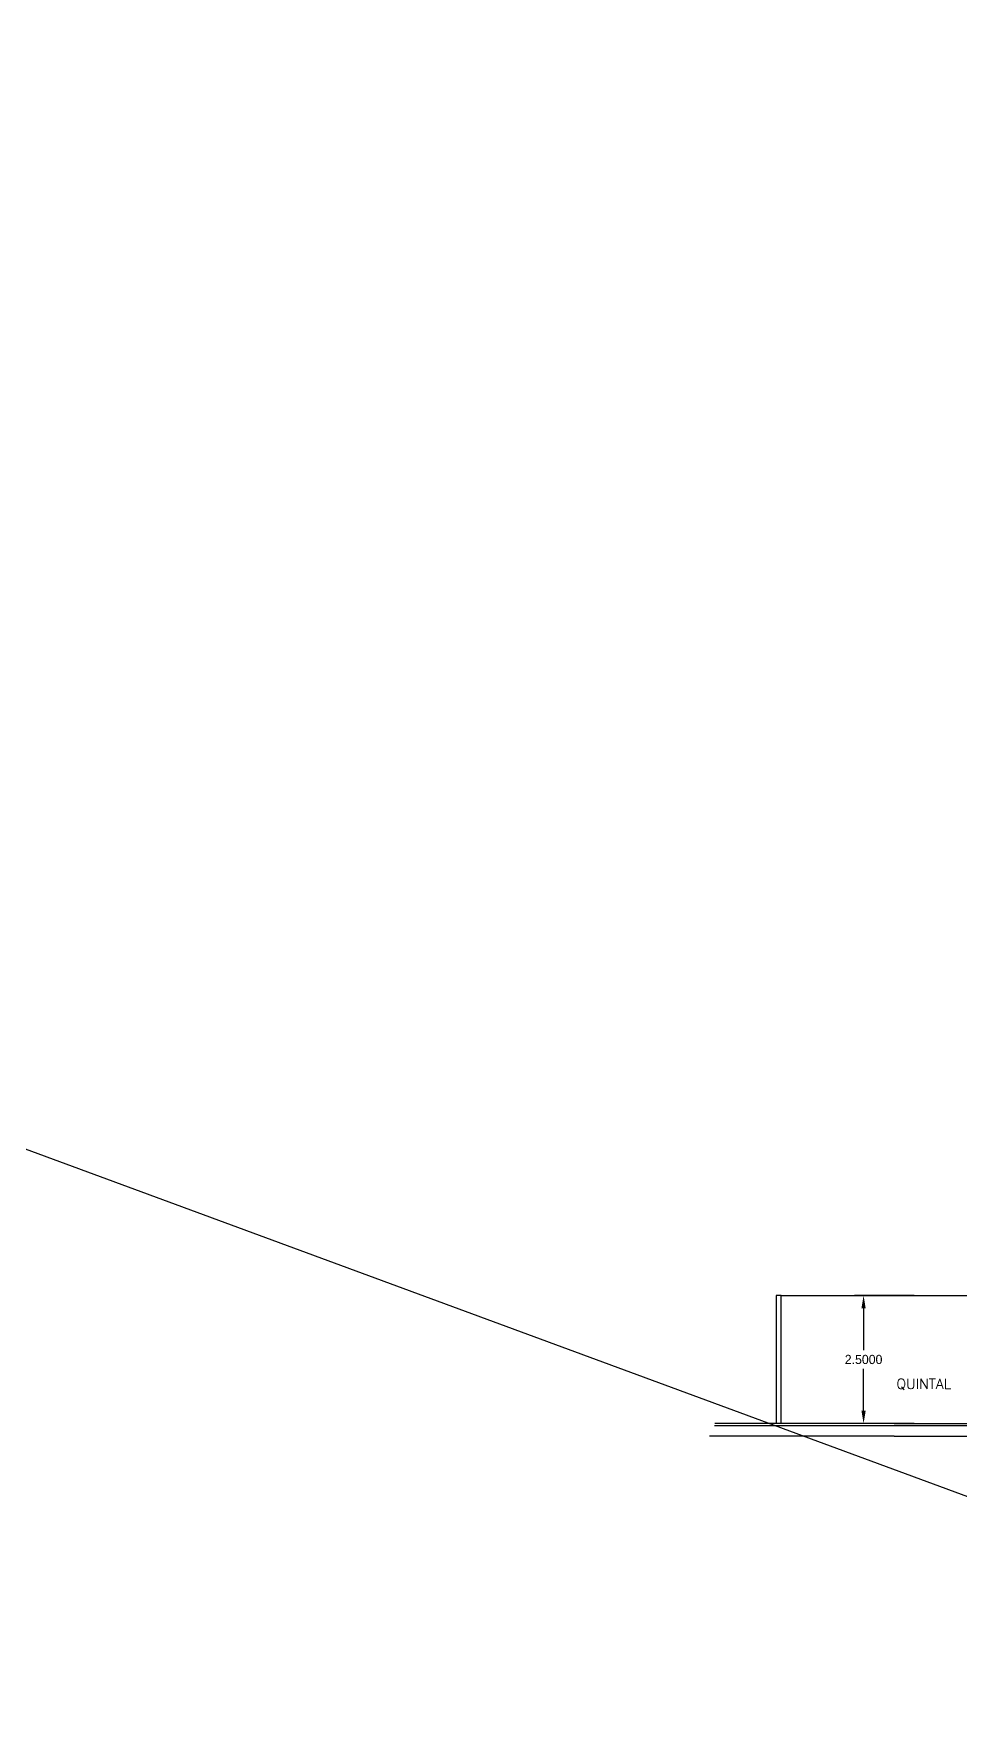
# Model space of a CAD drawing. Extents: x 1223 to 2114, y 507 to 973.
# Drawn here: x 1650.76 to 1668.88, y 701.78 to 734.46 of the extents above; entities that cross this region are included whole.
import ezdxf

# ---------------------------------------------------------------- set-up
doc = ezdxf.new("R2010")
doc.units = 0
doc.header["$MEASUREMENT"] = 0
doc.layers.get('DEFPOINTS').update_dxf_attribs({"linetype": 'CONTINUOUS'})
for name, color, linetype in [('JANELAS', 8, 'CONTINUOUS'), ('JANELAS_INTERNO', 2, 'CONTINUOUS'), ('PAREDE', 2, 'CONTINUOUS')]:
    doc.layers.add(name, color=color, linetype=linetype)
doc.styles.add('PADRAO_TXT', font='romans.shx')
doc.dimstyles.get("Standard").update_dxf_attribs({"dimtxt": 0.18, "dimasz": 0.18, "dimexe": 0.18, "dimexo": 0.0625, "dimgap": 0.09, "dimtad": 0, "dimtih": 1, "dimtoh": 1, "dimdec": 4, "dimzin": 0, "dimdsep": 46, "dimtxsty": 'Standard', "dimcen": 0.09, "dimadec": 0, "dimazin": 0, "dimtfac": 1, "dimtdec": 4, "dimtofl": 0, "dimtmove": 0, "dimatfit": 3, "dimfxl": 0, "dimtolj": 1, "dimtzin": 0, "dimarcsym": 0})

# ---------------------------------------------------------------- blocks, each defined once
blk = doc.blocks.new('*D598')
at = {"layer": 'DEFPOINTS', "color": 0, "transparency": 16777216}
for p in [(1667, 709.777), (1668.055, 709.777), (1668.055, 707.277)]:
    blk.add_point(p, dxfattribs=at)
at = {"layer": 'PAREDE', "color": 0, "lineweight": -2, "transparency": 16777216}
for p, q in [((1667.992, 709.777), (1666.82, 709.777)), ((1667.992, 707.277), (1666.82, 707.277))]:
    blk.add_line(p, q, dxfattribs=at)
at = {"layer": 'PAREDE', "color": 7, "lineweight": -2, "transparency": 16777216}
for p, q in [((1667, 709.527), (1667, 708.707)), ((1667, 707.527), (1667, 708.347))]:
    blk.add_line(p, q, dxfattribs=at)
at = {"layer": 'PAREDE', "color": 7, "transparency": 16777216}
for points in [[(1666.958, 709.527), (1667.041, 709.527), (1667, 709.777)], [(1666.958, 707.527), (1667.041, 707.527), (1667, 707.277)]]:
    blk.add_solid(points, dxfattribs=at)
at = {"layer": 'PAREDE', "color": 0, "transparency": 16777216, "insert": (1667, 708.527), "char_height": 0.18, "attachment_point": 5}
blk.add_mtext('\\A1;2.5000', dxfattribs=at)

msp = doc.modelspace()

# ---------------------------------------------------------------- linework, layer by layer
at = {"layer": 'JANELAS'}
for p, q in [((1665.38668, 709.7771), (1670.69668, 709.7771)), ((1670.69668, 707.2271), (1664.0837, 707.2271))]:
    msp.add_line(p, q, dxfattribs=at)
at = {"layer": 'JANELAS_INTERNO'}
msp.add_line((2078.31556, 554.87816), (1591.45014, 734.46081), dxfattribs=at)
at = {"layer": 'PAREDE'}
for p, q in [((1665.38668, 709.7771), (1665.28668, 709.7771)), ((1665.28668, 709.7771), (1665.28668, 707.2771)), ((1665.38668, 707.2771), (1665.38668, 709.7771)), ((1667.59668, 707.2771), (1664.09191, 707.2771)), ((1667.59668, 707.2771), (1691.09668, 707.2771)), ((1667.59668, 707.0271), (1663.98521, 707.0271)), ((1667.59668, 707.0271), (1691.09668, 707.0271))]:
    msp.add_line(p, q, dxfattribs=at)

# ---------------------------------------------------------------- texts
at = {"layer": 'PAREDE', "style": 'PADRAO_TXT'}
msp.add_text('QUINTAL', height=0.2, dxfattribs=at).set_placement((1667.64114, 707.95189))

# ---------------------------------------------------------------- dimensions: what is measured, and where the dimension line sits
at = {"layer": 'PAREDE'}
dim = msp.add_linear_dim(base=(1666.99982, 709.7771), p1=(1668.05476, 707.2771), p2=(1668.05476, 709.7771), angle=90, dimstyle='Standard', override={"dimasz": 0.25, "dimlfac": 1, "dimclrd": 7}, dxfattribs=at)
dim.commit()
dim.dimension.update_dxf_attribs({"geometry": '*D598', "text_midpoint": (1666.99982, 708.5271)})

doc.saveas('drawing.dxf')
